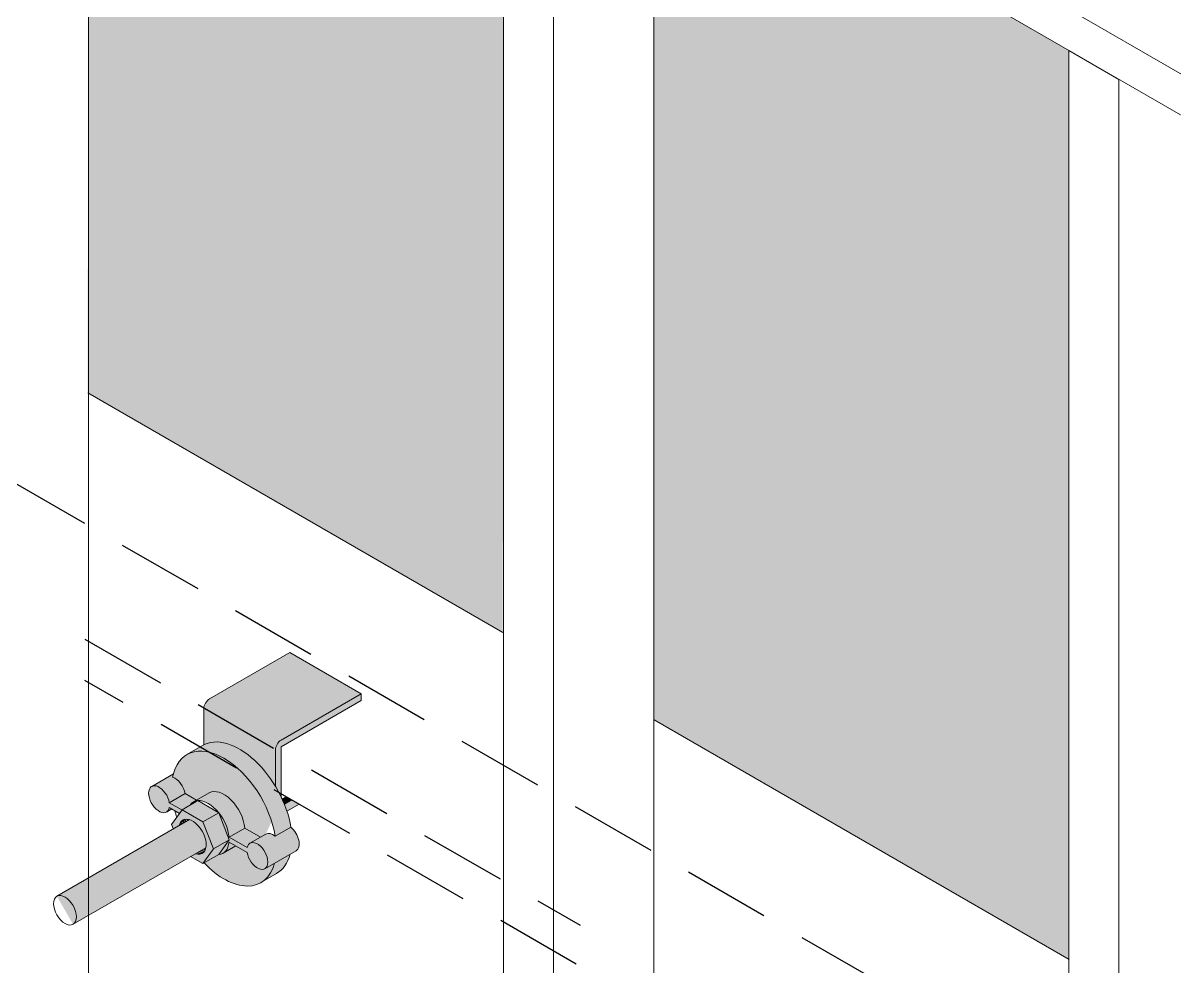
# Model space of a CAD drawing. Extents: x -23436 to 4767, y -4638 to 9755.
# Drawn here: x -15818.9 to -15734.9, y 8003.1 to 8071.8 of the extents above; entities that cross this region are included whole.
import ezdxf

# ---------------------------------------------------------------- set-up
doc = ezdxf.new("R2010")
doc.units = 0
doc.linetypes.add('CABLIN', pattern=[0.35, 0.25, -0.1])
doc.linetypes.add('HIDDEN', pattern=[9.524999999999995, 6.349999999999998, -3.174999999999998])
doc.layers.get('0').update_dxf_attribs({"lineweight": 13})
for name, color, linetype, lineweight in [('Demarcação 1', 252, 'Continuous', 9), ('Demarcação 2', 254, 'Continuous', 9), ('Madeira', 100, 'Continuous', 13)]:
    doc.layers.add(name, color=color, linetype=linetype, lineweight=lineweight)
doc.layers.add('Hachura', color=252, linetype='CABLIN')

msp = doc.modelspace()

# ---------------------------------------------------------------- hatches: boundary and pattern name
at = {"layer": 'Demarcação 1'}
h = msp.add_hatch(color=256, dxfattribs=at)
h.dxf.hatch_style = 1
h.set_gradient(color1=(132, 132, 132), tint=1, name='SPHERICAL')
edge = h.paths.add_edge_path()
edge.add_line((-15794.21540755206, 8022.955752410098), (-15799.42749163612, 8025.96495055911))
edge.add_line((-15799.42749163611, 8025.96495055911), (-15805.26502581055, 8022.594648632179))
edge.add_ellipse((-15805.26502581056, 8022.113176928353), major_axis=(-0.2948400000000002, -0.5106778601036084), ratio=0.5773502691896258, start_angle=224.9999999998697, end_angle=314.9999999999998)
edge.add_line((-15805.68199253721, 8021.872441076441), (-15805.68199253721, 8019.242033026807))
edge.add_ellipse((-15803.07595049518, 8014.529997592823), major_axis=(-2.693249999999998, 4.664845837484885), ratio=0.5773502691896261, start_angle=271.82644889274303, end_angle=358.1735511072676, ccw=False)
edge.add_line((-15800.4699084531, 8016.232834877826), (-15800.4699084531, 8018.965777141044))
edge.add_ellipse((-15800.05294172627, 8019.103978779356), major_axis=(0.2948400000000002, 0.5106778601036084), ratio=0.5773502691896258, start_angle=44.9999999999348, end_angle=134.9999999999675, ccw=False)
edge.add_line((-15800.05294172627, 8019.585450483166), (-15794.21540755194, 8022.955752410096))
h = msp.add_hatch(color=256, dxfattribs=at)
h.dxf.hatch_style = 1
h.set_gradient(color1=(132, 132, 132), tint=1, name='SPHERICAL')
edge = h.paths.add_edge_path()
edge.add_line((-15794.21540755206, 8022.474280706274), (-15794.21540755206, 8022.955752410098))
edge.add_line((-15794.21540755206, 8022.955752410098), (-15800.05294172627, 8019.585450483168))
edge.add_ellipse((-15800.05294172627, 8019.103978779356), major_axis=(0.2948400000000002, 0.5106778601036084), ratio=0.5773502691896258, start_angle=44.99999999993487, end_angle=134.9999999999675)
edge.add_line((-15800.4699084531, 8018.863242927373), (-15800.4699084531, 8016.232834877812))
edge.add_ellipse((-15803.07595049518, 8014.529997592823), major_axis=(-2.693249999999998, 4.664845837484885), ratio=0.5773502691896261, start_angle=262.4688479150752, end_angle=271.82644889274303, ccw=False)
edge.add_line((-15800.05294172627, 8015.460133742383), (-15800.05294172627, 8019.103978779358))
edge.add_line((-15800.05294172627, 8019.103978779356), (-15794.21540755194, 8022.474280706287))
h = msp.add_hatch(color=256, dxfattribs=at)
h.dxf.hatch_style = 1
h.set_gradient(color1=(132, 132, 132), tint=1, name='SPHERICAL')
edge = h.paths.add_edge_path()
edge.add_ellipse((-15804.21859969825, 8013.870288767852), major_axis=(2.693249999999998, -4.664845837484885), ratio=0.5773502691896261, start_angle=56.29308563726577, end_angle=180.0000000000022)
edge.add_ellipse((-15804.21859969825, 8013.870288767852), major_axis=(2.693249999999998, -4.664845837484885), ratio=0.5773502691896261, start_angle=180.0000000000022, end_angle=210.153771802942)
edge.add_ellipse((-15804.21859969825, 8013.870288767852), major_axis=(2.693249999999998, -4.664845837484885), ratio=0.5773502691896261, start_angle=210.153771802942, end_angle=213.7069143627306)
edge.add_ellipse((-15807.79890053432, 8015.937376419461), major_axis=(0.5386500000000001, -0.9329691674969761), ratio=0.577350269189626, start_angle=56.53695903280487, end_angle=146.7236510024918, ccw=False)
edge.add_line((-15807.0525252004, 8015.682378772748), (-15806.22084647113, 8015.202208834511))
edge.add_line((-15806.22084647112, 8015.202208834513), (-15805.1706331691, 8015.808549767115))
edge.add_ellipse((-15804.21859969825, 8013.870288767852), major_axis=(1.077299999999997, -1.86593833499395), ratio=0.577350269189626, start_angle=50.739170477262576, end_angle=180, ccw=False)
edge.add_line((-15802.70270422879, 8013.171008463876), (-15801.56324563482, 8012.51314173796))
edge.add_line((-15801.56324563482, 8012.51314173796), (-15801.05624117642, 8012.80586089853))
edge.add_ellipse((-15800.6382988619, 8011.803201116272), major_axis=(0.5386500000000001, -0.9329691674969761), ratio=0.577350269189626, start_angle=123.276348997522, end_angle=180, ccw=False)
h = msp.add_hatch(color=256, dxfattribs=at)
h.dxf.hatch_style = 1
h.set_gradient(color1=(132, 132, 132), tint=1, name='SPHERICAL')
edge = h.paths.add_edge_path()
edge.add_ellipse((-15803.07595049518, 8014.529997592823), major_axis=(-2.693249999999998, 4.664845837484885), ratio=0.5773502691896261, start_angle=271.826448892743, end_angle=358.1735511072677)
edge.add_ellipse((-15803.07595049518, 8014.529997592823), major_axis=(-2.693249999999998, 4.664845837484885), ratio=0.5773502691896261, start_angle=358.1735511072677, end_angle=360.0000000000026)
edge.add_line((-15805.76920049507, 8019.194843430363), (-15806.91184969803, 8018.535134605336))
edge.add_ellipse((-15804.21859969825, 8013.870288767852), major_axis=(2.693249999999998, -4.664845837484885), ratio=0.5773502691896261, start_angle=56.29308563726602, end_angle=180.0000000000024, ccw=False)
edge.add_line((-15800.48351446642, 8012.575098506146), (-15799.34086526323, 8013.234807331115))
edge.add_ellipse((-15803.07595049518, 8014.529997592823), major_axis=(-2.693249999999998, 4.664845837484885), ratio=0.5773502691896261, start_angle=236.2930856372657, end_angle=249.994809911856)
edge.add_ellipse((-15803.07595049518, 8014.529997592823), major_axis=(-2.693249999999998, 4.664845837484885), ratio=0.5773502691896261, start_angle=249.994809911856, end_angle=256.001000546177)
edge.add_ellipse((-15803.07595049518, 8014.529997592823), major_axis=(-2.693249999999998, 4.664845837484885), ratio=0.5773502691896261, start_angle=256.001000546177, end_angle=260.5320794259401)
edge.add_ellipse((-15803.07595049518, 8014.529997592823), major_axis=(-2.693249999999998, 4.664845837484885), ratio=0.5773502691896261, start_angle=260.5320794259401, end_angle=262.4688479150752)
edge.add_ellipse((-15803.07595049518, 8014.529997592823), major_axis=(-2.693249999999998, 4.664845837484885), ratio=0.5773502691896261, start_angle=262.4688479150752, end_angle=271.826448892743)
h = msp.add_hatch(color=256, dxfattribs=at)
h.dxf.hatch_style = 1
h.set_gradient(color1=(132, 132, 132), tint=1, name='SPHERICAL')
edge = h.paths.add_edge_path()
edge.add_ellipse((-15807.79890053432, 8015.937376419461), major_axis=(0.5386500000000001, -0.9329691674969761), ratio=0.577350269189626, start_angle=56.53695903280462, end_angle=146.7236510024917)
edge.add_ellipse((-15804.21859969825, 8013.870288767852), major_axis=(2.693249999999998, -4.664845837484885), ratio=0.5773502691896261, start_angle=210.1537718029421, end_angle=213.7069143627307, ccw=False)
edge.add_line((-15807.9002800721, 8017.122803806036), (-15809.48019973745, 8016.210636761971))
edge.add_ellipse((-15808.9415497374, 8015.277667594506), major_axis=(0.5386500000000001, -0.9329691674969761), ratio=0.577350269189626, start_angle=56.53695903281192, end_angle=180.0000000000038, ccw=False)
edge.add_line((-15808.19517440341, 8015.022669947779), (-15807.0525252004, 8015.682378772748))
h = msp.add_hatch(color=256, dxfattribs=at)
h.dxf.hatch_style = 1
h.set_gradient(color1=(132, 132, 132), tint=1, name='SPHERICAL')
edge = h.paths.add_edge_path()
edge.add_ellipse((-15808.9415497374, 8015.277667594506), major_axis=(0.5386500000000001, -0.9329691674969761), ratio=0.577350269189626, start_angle=56.53695903281176, end_angle=180.0000000000032)
edge.add_ellipse((-15808.9415497374, 8015.277667594506), major_axis=(0.5386500000000001, -0.9329691674969761), ratio=0.577350269189626, start_angle=180.0000000000032, end_angle=360.0000000000787)
edge.add_ellipse((-15808.9415497374, 8015.277667594506), major_axis=(0.5386500000000001, -0.9329691674969761), ratio=0.577350269189626, start_angle=360.0000000000787, end_angle=393.4630409671884)
edge.add_line((-15808.19517440341, 8014.670825241148), (-15807.45568272679, 8014.243879522517))
edge.add_line((-15807.45568272679, 8014.243879522517), (-15807.27976037339, 8014.494155411143))
edge.add_line((-15807.27976037339, 8014.49415541113), (-15808.19517440347, 8015.022669947781))
h = msp.add_hatch(color=256, dxfattribs=at)
h.dxf.hatch_style = 1
h.set_gradient(color1=(132, 132, 132), tint=1, name='SPHERICAL')
edge = h.paths.add_edge_path()
edge.add_line((-15807.0525252004, 8015.682378772748), (-15808.19517440347, 8015.022669947779))
edge.add_line((-15808.19517440341, 8015.022669947779), (-15807.27976037327, 8014.494155411128))
edge.add_line((-15807.27976037339, 8014.49415541113), (-15807.26566423969, 8014.514209271963))
edge.add_line((-15807.26566423975, 8014.514209271962), (-15806.68066655121, 8014.851957844876))
edge.add_ellipse((-15805.36124890133, 8013.210579942926), major_axis=(1.077299999999997, -1.86593833499395), ratio=0.577350269189626, start_angle=179.9999999999906, end_angle=194.9999999998853, ccw=False)
edge.add_line((-15806.43854890122, 8015.076518277872), (-15806.22084647113, 8015.202208834498))
edge.add_line((-15806.22084647112, 8015.202208834513), (-15807.0525252004, 8015.68237877275))
h = msp.add_hatch(color=256, dxfattribs=at)
h.dxf.hatch_style = 1
h.set_gradient(color1=(132, 132, 132), tint=1, name='SPHERICAL')
edge = h.paths.add_edge_path()
edge.add_ellipse((-15804.21859969825, 8013.870288767852), major_axis=(1.077299999999997, -1.86593833499395), ratio=0.577350269189626, start_angle=50.73917047726242, end_angle=180)
edge.add_line((-15805.29589969814, 8015.736227102854), (-15806.43854890121, 8015.07651827787))
edge.add_ellipse((-15805.36124890133, 8013.210579942926), major_axis=(1.077299999999997, -1.86593833499395), ratio=0.577350269189626, start_angle=165.000000000028, end_angle=179.9999999999906, ccw=False)
edge.add_ellipse((-15805.36124890133, 8013.210579942926), major_axis=(1.077299999999997, -1.86593833499395), ratio=0.577350269189626, start_angle=104.99999999997371, end_angle=165.000000000028, ccw=False)
edge.add_ellipse((-15805.36124890133, 8013.210579942926), major_axis=(1.077299999999997, -1.86593833499395), ratio=0.577350269189626, start_angle=50.739170477262576, end_angle=104.99999999997371, ccw=False)
edge.add_line((-15803.84535343186, 8012.511299638909), (-15802.70270422879, 8013.171008463878))
h = msp.add_hatch(color=256, dxfattribs=at)
h.dxf.hatch_style = 1
h.set_gradient(color1=(132, 132, 132), tint=1, name='SPHERICAL')
edge = h.paths.add_edge_path()
edge.add_line((-15799.27112911372, 8015.22211316711), (-15799.68809584055, 8015.462849019008))
edge.add_line((-15799.68809584049, 8015.46284901901), (-15799.97636118809, 8015.296418942949))
edge.add_ellipse((-15803.07595049518, 8014.529997592823), major_axis=(-2.693249999999998, 4.664845837484885), ratio=0.5773502691896261, start_angle=256.0010005461772, end_angle=260.5320794259402, ccw=False)
edge.add_line((-15799.8111796422, 8014.910314849114), (-15799.27112911372, 8015.222113167112))
h = msp.add_hatch(color=256, dxfattribs=at)
h.dxf.hatch_style = 1
h.set_gradient(color1=(132, 132, 132), tint=1, name='SPHERICAL')
edge = h.paths.add_edge_path()
edge.add_line((-15798.73140013472, 8014.910500495784), (-15799.27112911372, 8015.222113167112))
edge.add_line((-15799.27112911372, 8015.22211316711), (-15799.8111796422, 8014.910314849112))
edge.add_ellipse((-15803.07595049518, 8014.529997592823), major_axis=(-2.693249999999998, 4.664845837484885), ratio=0.5773502691896261, start_angle=249.99480991185618, end_angle=256.0010005461772, ccw=False)
edge.add_line((-15799.6238317958, 8014.395254836099), (-15798.73140013472, 8014.910500495784))
h = msp.add_hatch(color=256, dxfattribs=at)
h.dxf.hatch_style = 1
h.set_gradient(color1=(132, 132, 132), tint=1, name='SPHERICAL')
h.paths.add_polyline_path([(-15806.1230150365, 8015.173918096933), (-15807.26566423975, 8014.514209271962), (-15805.74213196882, 8013.634597505357), (-15804.59948276581, 8014.294306330325)])
h = msp.add_hatch(color=256, dxfattribs=at)
h.dxf.hatch_style = 1
h.set_gradient(color1=(132, 132, 132), tint=1, name='SPHERICAL')
edge = h.paths.add_edge_path()
edge.add_ellipse((-15806.50389810428, 8012.550871117885), major_axis=(-0.7002450000000012, 1.21285991774607), ratio=0.577350269189626, start_angle=212.6368975035515, end_angle=327.3631024963468)
edge.add_line((-15806.71592673378, 8013.79026395851), (-15816.38311566038, 8008.208909829469))
edge.add_ellipse((-15815.79343566017, 8007.187554109318), major_axis=(0.5896800000000003, -1.021355720207216), ratio=0.5773502691896255, start_angle=0, end_angle=179.9999999999757, ccw=False)
edge.add_ellipse((-15815.79343566017, 8007.187554109318), major_axis=(0.5896800000000003, -1.021355720207216), ratio=0.5773502691896255, start_angle=179.9999999999754, end_angle=359.9999999999752)
edge.add_line((-15815.20375566032, 8006.166198389052), (-15805.53656673383, 8011.747552518093))
h = msp.add_hatch(color=256, dxfattribs=at)
h.dxf.hatch_style = 1
h.set_gradient(color1=(132, 132, 132), tint=1, name='SPHERICAL')
edge = h.paths.add_edge_path()
edge.add_line((-15804.98036583348, 8011.671259351295), (-15805.74213196882, 8013.634597505357))
edge.add_line((-15805.74213196882, 8013.634597505357), (-15807.26566423974, 8014.514209271963))
edge.add_line((-15807.26566423975, 8014.514209271962), (-15807.27976037333, 8014.494155411128))
edge.add_line((-15807.27976037339, 8014.49415541113), (-15807.45568272656, 8014.243879522504))
edge.add_line((-15807.45568272679, 8014.243879522517), (-15808.02743037497, 8013.430482884578))
edge.add_line((-15808.02743037503, 8013.43048288458), (-15807.90145458058, 8013.105799136976))
edge.add_line((-15807.90145458058, 8013.105799136974), (-15807.47122947468, 8013.354189717691))
edge.add_ellipse((-15806.50389810428, 8012.550871117885), major_axis=(-0.7002450000000012, 1.21285991774607), ratio=0.577350269189626, start_angle=355.3200786188029, end_angle=392.6368975035609, ccw=False)
edge.add_ellipse((-15806.50389810428, 8012.550871117885), major_axis=(-0.7002450000000012, 1.21285991774607), ratio=0.577350269189626, start_angle=349.02533610992566, end_angle=355.3200786188029, ccw=False)
edge.add_ellipse((-15806.50389810428, 8012.550871117885), major_axis=(-0.7002450000000012, 1.21285991774607), ratio=0.577350269189626, start_angle=342.5928085264702, end_angle=349.02533610992566, ccw=False)
edge.add_ellipse((-15806.50389810428, 8012.550871117885), major_axis=(-0.7002450000000012, 1.21285991774607), ratio=0.577350269189626, start_angle=335.92411531679977, end_angle=342.5928085264702, ccw=False)
edge.add_ellipse((-15806.50389810428, 8012.550871117885), major_axis=(-0.7002450000000012, 1.21285991774607), ratio=0.577350269189626, start_angle=328.8867134268062, end_angle=335.92411531679977, ccw=False)
edge.add_line((-15806.71466719346, 8013.790991154427), (-15806.71592673367, 8013.790263958639))
edge.add_ellipse((-15806.50389810428, 8012.550871117885), major_axis=(-0.7002450000000012, 1.21285991774607), ratio=0.577350269189626, start_angle=212.6368975035226, end_angle=327.36310249634704, ccw=False)
edge.add_ellipse((-15805.78022027561, 8012.968686707085), major_axis=(-0.7002450000000012, 1.21285991774607), ratio=0.577350269189626, start_angle=147.3631024964392, end_angle=148.8867134268343, ccw=False)
edge.add_ellipse((-15806.50389810428, 8012.550871117885), major_axis=(-0.7002450000000012, 1.21285991774607), ratio=0.577350269189626, start_angle=204.0758846831674, end_angle=211.1132865732151, ccw=False)
edge.add_ellipse((-15806.50389810428, 8012.550871117885), major_axis=(-0.7002450000000012, 1.21285991774607), ratio=0.577350269189626, start_angle=197.407191473494, end_angle=204.0758846831674, ccw=False)
edge.add_ellipse((-15806.50389810428, 8012.550871117885), major_axis=(-0.7002450000000012, 1.21285991774607), ratio=0.577350269189626, start_angle=190.974663889962, end_angle=197.407191473494, ccw=False)
edge.add_ellipse((-15806.50389810428, 8012.550871117885), major_axis=(-0.7002450000000012, 1.21285991774607), ratio=0.577350269189626, start_angle=184.679921381206, end_angle=190.974663889962, ccw=False)
edge.add_ellipse((-15806.50389810428, 8012.550871117885), major_axis=(-0.7002450000000012, 1.21285991774607), ratio=0.577350269189626, start_angle=147.3631024964392, end_angle=184.679921381206, ccw=False)
edge.add_line((-15806.29186947467, 8011.31147827729), (-15806.64395575427, 8011.10820116906))
edge.add_line((-15806.6439557541, 8011.108201169061), (-15805.74213196877, 8010.587532963824))
edge.add_line((-15805.74213196882, 8010.587532963822), (-15804.98036583348, 8011.671259351293))
h = msp.add_hatch(color=256, dxfattribs=at)
h.dxf.hatch_style = 1
h.set_gradient(color1=(132, 132, 132), tint=1, name='SPHERICAL')
h.paths.add_polyline_path([(-15804.59948276581, 8014.294306330325), (-15805.74213196882, 8013.634597505357), (-15804.98036583348, 8011.671259351295), (-15803.83771663029, 8012.330968176262)])
h = msp.add_hatch(color=256, dxfattribs=at)
h.dxf.hatch_style = 1
h.set_gradient(color1=(132, 132, 132), tint=1, name='SPHERICAL')
edge = h.paths.add_edge_path()
edge.add_ellipse((-15801.78094806491, 8011.143492291305), major_axis=(0.5386500000000001, -0.9329691674969761), ratio=0.577350269189626, start_angle=360.0000000000039, end_angle=540.0000000000034)
edge.add_ellipse((-15801.78094806491, 8011.143492291305), major_axis=(0.5386500000000001, -0.9329691674969761), ratio=0.577350269189626, start_angle=180.0000000000032, end_angle=213.4630409671917)
edge.add_line((-15802.52732339895, 8011.750334644648), (-15803.84535343192, 8012.511299638909))
edge.add_ellipse((-15805.36124890133, 8013.210579942926), major_axis=(1.077299999999997, -1.86593833499395), ratio=0.577350269189626, start_angle=50.73917047726242, end_angle=104.9999999999737)
edge.add_line((-15804.59948276581, 8014.294306330325), (-15803.83771663029, 8012.330968176248))
edge.add_line((-15803.83771663029, 8012.330968176262), (-15804.59948276581, 8011.247241788791))
edge.add_ellipse((-15805.36124890133, 8013.210579942926), major_axis=(1.077299999999997, -1.86593833499395), ratio=0.577350269189626, start_angle=345.000000000011, end_angle=360.0000000000275)
edge.add_ellipse((-15805.36124890133, 8013.210579942926), major_axis=(1.077299999999997, -1.86593833499395), ratio=0.577350269189626, start_angle=360.0000000000275, end_angle=399.2608295227375)
edge.add_line((-15803.84535343186, 8012.159454932204), (-15802.52732339889, 8011.398489937957))
edge.add_ellipse((-15801.78094806491, 8011.143492291305), major_axis=(0.5386500000000001, -0.9329691674969761), ratio=0.577350269189626, start_angle=236.5369590328082, end_angle=360.0000000000039)
h = msp.add_hatch(color=256, dxfattribs=at)
h.dxf.hatch_style = 1
h.set_gradient(color1=(132, 132, 132), tint=1, name='SPHERICAL')
edge = h.paths.add_edge_path(flags=17)
edge.add_line((-15802.70270422879, 8013.171008463876), (-15803.84535343186, 8012.511299638907))
edge.add_line((-15803.84535343186, 8012.511299638909), (-15802.52732339889, 8011.750334644648))
edge.add_ellipse((-15801.78094806491, 8011.143492291305), major_axis=(0.5386500000000001, -0.9329691674969761), ratio=0.577350269189626, start_angle=540.0000000000032, end_angle=573.4630409671917, ccw=False)
edge.add_line((-15802.31959806503, 8012.076461458841), (-15801.56324563482, 8012.51314173796))
edge.add_line((-15801.56324563482, 8012.51314173796), (-15802.70270422879, 8013.171008463876))
h = msp.add_hatch(color=256, dxfattribs=at)
h.dxf.hatch_style = 1
h.set_gradient(color1=(132, 132, 132), tint=1, name='SPHERICAL')
edge = h.paths.add_edge_path()
edge.add_ellipse((-15799.49564965894, 8012.462909941258), major_axis=(0.5386500000000001, -0.9329691674969761), ratio=0.577350269189626, start_angle=-2.518090105059784e-11, end_angle=123.276348997522)
edge.add_line((-15799.34086526323, 8013.234807331117), (-15800.48351446642, 8012.575098506148))
edge.add_ellipse((-15800.6382988619, 8011.803201116272), major_axis=(0.5386500000000001, -0.9329691674969761), ratio=0.577350269189626, start_angle=123.276348997522, end_angle=180)
edge.add_line((-15801.1769488619, 8012.736170283752), (-15802.31959806485, 8012.076461458841))
edge.add_ellipse((-15801.78094806491, 8011.143492291305), major_axis=(0.5386500000000001, -0.9329691674969761), ratio=0.577350269189626, start_angle=360.0000000000037, end_angle=540.0000000000032, ccw=False)
edge.add_line((-15801.19705305392, 8010.236645343146), (-15800.53691932412, 8010.617773729711))
edge.add_line((-15800.53691932411, 8010.617773729711), (-15798.95699965899, 8011.529940773777))
h = msp.add_hatch(color=256, dxfattribs=at)
h.dxf.hatch_style = 1
h.set_gradient(color1=(132, 132, 132), tint=1, name='SPHERICAL')
h.paths.add_polyline_path([(-15803.83771663029, 8012.330968176262), (-15804.98036583348, 8011.671259351295), (-15805.74213196882, 8010.587532963822), (-15804.59948276581, 8011.247241788791)])
h = msp.add_hatch(color=256, dxfattribs=at)
h.dxf.hatch_style = 1
h.set_gradient(color1=(132, 132, 132), tint=1, name='SPHERICAL')
edge = h.paths.add_edge_path()
edge.add_line((-15803.35900212822, 8011.878659876253), (-15803.84535343186, 8012.159454932189))
edge.add_ellipse((-15805.36124890133, 8013.210579942926), major_axis=(1.077299999999997, -1.86593833499395), ratio=0.577350269189626, start_angle=360.0000000000275, end_angle=399.26082952273765, ccw=False)
edge.add_line((-15804.28394890121, 8011.344641607851), (-15803.35900212823, 8011.878659876253))
h = msp.add_hatch(color=256, dxfattribs=at)
h.dxf.hatch_style = 1
h.set_gradient(color1=(132, 132, 132), tint=1, name='SPHERICAL')
edge = h.paths.add_edge_path()
edge.add_ellipse((-15803.07595049518, 8014.529997592823), major_axis=(-2.693249999999998, 4.664845837484885), ratio=0.5773502691896261, start_angle=179.9999999999974, end_angle=210.153771802964)
edge.add_line((-15799.39427012122, 8011.277482554682), (-15800.53691932418, 8010.617773729713))
edge.add_ellipse((-15804.21859969825, 8013.870288767852), major_axis=(2.693249999999998, -4.664845837484885), ratio=0.5773502691896261, start_angle=360.0000000000268, end_angle=390.15377180296554, ccw=False)
edge.add_line((-15801.52534969824, 8009.205442930428), (-15800.38270049511, 8009.865151755455))
h = msp.add_hatch(color=256, dxfattribs=at)
h.dxf.hatch_style = 1
h.set_gradient(color1=(132, 132, 132), tint=1, name='SPHERICAL')
edge = h.paths.add_edge_path()
edge.add_ellipse((-15801.78094806491, 8011.143492291305), major_axis=(0.5386500000000001, -0.9329691674969761), ratio=0.577350269189626, start_angle=236.53695903280828, end_angle=360.0000000000037, ccw=False)
edge.add_line((-15802.52732339895, 8011.398489937957), (-15803.35900212822, 8011.878659876267))
edge.add_line((-15803.35900212822, 8011.878659876253), (-15804.28394890121, 8011.344641607851))
edge.add_ellipse((-15805.36124890133, 8013.210579942926), major_axis=(1.077299999999997, -1.86593833499395), ratio=0.577350269189626, start_angle=345.0000000000109, end_angle=360.0000000000275, ccw=False)
edge.add_line((-15804.59948276581, 8011.247241788791), (-15805.66211007301, 8010.633733627008))
edge.add_ellipse((-15804.21859969825, 8013.870288767852), major_axis=(2.693249999999998, -4.664845837484885), ratio=0.5773502691896261, start_angle=292.7288384360598, end_angle=360.0000000000268)
edge.add_ellipse((-15804.21859969825, 8013.870288767852), major_axis=(2.693249999999998, -4.664845837484885), ratio=0.5773502691896261, start_angle=360.0000000000268, end_angle=390.1537718029654)
edge.add_line((-15800.53691932411, 8010.617773729711), (-15801.24229806491, 8010.210523123824))
h = msp.add_hatch(color=256, dxfattribs=at)
h.dxf.hatch_style = 1
h.set_gradient(color1=(132, 132, 132), tint=1, name='SPHERICAL')
edge = h.paths.add_edge_path()
edge.add_ellipse((-15815.79343566017, 8007.187554109318), major_axis=(0.5896800000000003, -1.021355720207216), ratio=0.5773502691896255, start_angle=0, end_angle=179.9999999999754)
edge.add_ellipse((-15815.79343566017, 8007.187554109318), major_axis=(0.5896800000000003, -1.021355720207216), ratio=0.5773502691896255, start_angle=179.9999999999754, end_angle=359.9999999999752)
at = {"layer": 'Demarcação 2'}
h = msp.add_hatch(color=256, dxfattribs=at)
h.dxf.hatch_style = 1
h.paths.add_polyline_path([(-15814.13823046394, 8044.870025176759), (-15783.90814277621, 8027.416675912478), (-15783.85249196864, 8093.586905182048), (-15814.08257965631, 8111.04025444627)])
h = msp.add_hatch(color=256, dxfattribs=at)
h.dxf.hatch_style = 1
h.paths.add_polyline_path([(-15742.67702770394, 8069.814239804866), (-15772.90711539178, 8087.267589069088), (-15772.89091662409, 8021.055877428067), (-15742.66082893619, 8003.602528163872)])

# ---------------------------------------------------------------- linework, layer by layer
at = {"extrusion": (-1e-16, 0.8164965809277258, 0.577350269189626)}
for p, q in [((-15805.26502581056, 8022.594648632183), (-15799.42749163611, 8025.964950559113)), ((-15794.21540755206, 8022.955752410102), (-15799.42749163611, 8025.964950559113)), ((-15794.21540755206, 8022.955752410102), (-15800.05294172627, 8019.585450483171)), ((-15794.21540755206, 8022.474280706278), (-15794.21540755206, 8022.955752410102)), ((-15800.05294172627, 8019.10397877936), (-15794.21540755206, 8022.474280706278)), ((-15805.68199253721, 8019.242033026825), (-15805.68199253721, 8021.872441076446)), ((-15806.91184969804, 8018.535134605339), (-15805.76920049507, 8019.194843430369)), ((-15800.4699084531, 8016.23283487783), (-15800.4699084531, 8018.863242927448)), ((-15800.05294172627, 8015.460133742386), (-15800.05294172627, 8019.10397877936)), ((-15809.4801997374, 8016.210636761974), (-15807.9002800721, 8017.12280380604)), ((-15808.19517440341, 8015.022669947783), (-15807.0525252004, 8015.682378772752)), ((-15807.0525252004, 8015.682378772752), (-15806.22084647112, 8015.202208834517)), ((-15806.43854890122, 8015.076518277876), (-15805.29589969814, 8015.736227102858)), ((-15799.68809584049, 8015.462849019013), (-15799.97636118809, 8015.296418942951)), ((-15808.40289973751, 8014.344698426959), (-15808.01660296459, 8014.567726972809)), ((-15808.19517440341, 8015.022669947783), (-15807.27976037339, 8014.494155411134)), ((-15808.19517440341, 8014.670825241152), (-15807.45568272679, 8014.243879522521)), ((-15807.26566423975, 8014.514209271965), (-15806.1230150365, 8015.173918096936)), ((-15806.1230150365, 8015.173918096936), (-15804.59948276581, 8014.294306330328)), ((-15799.8111796422, 8014.910314849118), (-15799.27112911372, 8015.222113167114)), ((-15799.6238317958, 8014.395254836103), (-15798.73140013472, 8014.910500495787)), ((-15806.71592673378, 8013.790263958514), (-15816.38311566038, 8008.208909829456)), ((-15808.02743037503, 8013.430482884583), (-15807.26566423975, 8014.514209271965)), ((-15807.26566423975, 8014.514209271965), (-15805.74213196882, 8013.634597505361)), ((-15805.74213196882, 8013.634597505361), (-15804.59948276581, 8014.294306330328)), ((-15804.59948276581, 8014.294306330328), (-15803.83771663029, 8012.330968176266)), ((-15807.90145458058, 8013.105799136978), (-15808.02743037503, 8013.430482884583)), ((-15805.74213196882, 8013.634597505361), (-15804.98036583348, 8011.671259351298)), ((-15803.84535343186, 8012.511299638913), (-15802.70270422879, 8013.17100846388)), ((-15802.70270422879, 8013.17100846388), (-15801.56324563482, 8012.513141737963)), ((-15799.34086526323, 8013.23480733112), (-15800.48351446642, 8012.57509850615)), ((-15804.98036583348, 8011.671259351298), (-15803.83771663029, 8012.330968176266)), ((-15803.83771663029, 8012.330968176266), (-15804.59948276581, 8011.247241788795)), ((-15803.84535343186, 8012.511299638913), (-15802.52732339895, 8011.750334644652)), ((-15803.84535343186, 8012.159454932207), (-15802.52732339895, 8011.398489937961)), ((-15802.31959806503, 8012.076461458844), (-15801.1769488619, 8012.736170283886)), ((-15805.53656673383, 8011.747552518096), (-15815.20375566032, 8006.166198389055)), ((-15804.98036583348, 8011.671259351298), (-15805.74213196882, 8010.587532963826)), ((-15805.74213196882, 8010.587532963826), (-15804.59948276581, 8011.247241788795)), ((-15804.28394890121, 8011.344641607855), (-15803.35900212822, 8011.878659876256)), ((-15801.24229806491, 8010.210523123829), (-15798.956999659, 8011.529940773782)), ((-15805.74213196882, 8010.587532963826), (-15806.6439557541, 8011.108201169065)), ((-15801.52534969824, 8009.205442930432), (-15800.38270049505, 8009.865151755457))]:
    msp.add_line(p, q, dxfattribs=at)
for centre, major_axis, ratio, start_param, end_param in [((-15805.26502581055, 8022.113176928357), (-0.2948399999999996, -0.5106778601036079), 0.577350269189626, 3.926990816984967, 5.497787143782136), ((-15803.07595049518, 8014.529997592825), (-2.693249999999998, 4.664845837484878), 0.5773502691896261, 4.124092344067211, 6.283185307179627), ((-15804.21859969825, 8013.870288767856), (2.693249999999998, -4.664845837484878), 0.5773502691896261, 0.9824996904774184, 3.729889289907212), ((-15800.05294172627, 8019.10397877936), (0.2948399999999996, 0.5106778601036079), 0.577350269189626, 0.7853981633963116, 2.356194490191775), ((-15808.94154973739, 8015.27766759451), (0.5386499999999992, -0.9329691674969739), 0.577350269189626, 0.986756084187714, 6.867225549786768), ((-15807.79890053432, 8015.937376419464), (0.5386499999999992, -0.9329691674969739), 0.577350269189626, 0.9867560841875896, 2.56081080054056), ((-15804.21859969825, 8013.870288767856), (1.077299999999995, -1.865938334993951), 0.577350269189626, 0.8855655845589316, 3.141592653589792), ((-15805.36124890133, 8013.21057994293), (1.077299999999995, -1.865938334993951), 0.577350269189626, 2.879793265791125, 3.403392041386938), ((-15805.36124890133, 8013.21057994293), (1.077299999999995, -1.865938334993951), 0.577350269189626, 1.83259571459358, 2.879793265791125), ((-15804.21859969825, 8013.870288767856), (2.693249999999998, -4.664845837484878), 0.5773502691896261, 4.273907714514356, 4.372511808277698), ((-15806.50389810428, 8012.550871117888), (-0.7002449999999951, 1.21285991774606), 0.577350269189626, 2.571971334516736, 6.852806626252642), ((-15806.38963318399, 8012.616842000385), (-0.7002449999999951, 1.21285991774606), 0.577350269189626, 0.0816800368335862, 0.5696213190730559), ((-15806.23727995691, 8012.704803177086), (0.7002449999999951, -1.21285991774606), 0.577350269189626, 3.333136672768707, 3.711213972662897), ((-15806.08492672983, 8012.792764353744), (-0.7002449999999951, 1.21285991774606), 0.577350269189626, 0.3038128047376282, 0.5696213190730047), ((-15805.93257350275, 8012.880725530387), (0.7002449999999951, -1.21285991774606), 0.577350269189626, 3.561796111641442, 3.711213972662897), ((-15805.78022027561, 8012.968686707089), (-0.7002449999999951, 1.21285991774606), 0.577350269189626, 0.5430292918183452, 0.5696213190731072), ((-15805.36124890133, 8013.21057994293), (1.077299999999995, -1.865938334993951), 0.577350269189626, 0.8855655845589316, 1.83259571459358), ((-15799.49564965894, 8012.46290994126), (0.5386499999999992, -0.9329691674969739), 0.577350269189626, -4.395e-13, 2.151578179844368), ((-15805.36124890133, 8013.21057994293), (1.077299999999995, -1.865938334993951), 0.577350269189626, 6.021385919380628, 6.968416049415553), ((-15801.78094806491, 8011.143492291307), (0.5386499999999992, -0.9329691674969739), 0.577350269189626, 4.128348737777444, 10.00881820337662), ((-15800.6382988619, 8011.803201116276), (0.5386499999999992, -0.9329691674969739), 0.577350269189626, 2.151578179844368, 3.141592653589792), ((-15806.38963318399, 8012.616842000385), (-0.7002449999999951, 1.21285991774606), 0.577350269189626, 2.571971334516502, 3.059912616755841), ((-15806.23727995691, 8012.704803177086), (0.7002449999999951, -1.21285991774606), 0.577350269189626, 5.713563988106526, 6.091641288000075), ((-15806.08492672983, 8012.792764353744), (-0.7002449999999951, 1.21285991774606), 0.577350269189626, 2.571971334516736, 2.837779848851944), ((-15805.93257350275, 8012.880725530387), (0.7002449999999951, -1.21285991774606), 0.577350269189626, 5.713563988106526, 5.862981849127713), ((-15805.78022027561, 8012.968686707089), (-0.7002449999999951, 1.21285991774606), 0.577350269189626, 2.571971334516736, 2.598563361771502), ((-15803.07595049518, 8014.529997592825), (-2.693249999999998, 4.664845837484878), 0.5773502691896261, 3.141592653589748, 3.667875253446552), ((-15804.21859969825, 8013.870288767856), (2.693249999999998, -4.664845837484878), 0.5773502691896261, 5.109082046247772, 6.809467907036361)]:
    msp.add_ellipse(centre, major_axis=major_axis, ratio=ratio, start_param=start_param, end_param=end_param)
msp.add_ellipse((-15815.79343566017, 8007.187554109321), major_axis=(0.5896799999999995, -1.021355720207214), ratio=0.577350269189626)
at = {"layer": 'Hachura', "linetype": 'HIDDEN', "extrusion": (-1e-16, 0.8164965809277258, 0.577350269189626)}
for p, q in [((-15828.12549963143, 8043.3161447191), (-15640.71005718478, 7935.111788572254)), ((-15814.34318386051, 8026.933166181543), (-15778.27264829805, 8006.107832764614)), ((-15778.55421959619, 8003.261199880322), (-15814.34318386051, 8023.923968032546))]:
    msp.add_line(p, q, dxfattribs=at)
at = {"layer": 'Madeira', "extrusion": (-1e-16, 0.8164965809277258, 0.577350269189626)}
for p, q in [((-15825.02795623311, 8120.368768708247), (-15656.67764031594, 8023.171668495261)), ((-15656.67764031594, 8020.162470346175), (-15825.02795623311, 8117.359570559176)), ((-15814.08257965631, 7982.136599168723), (-15814.08257965631, 8111.040254446274)), ((-15783.85249196864, 7956.257495087328), (-15783.85249196864, 8093.586905182052)), ((-15780.20403310957, 7954.151056382983), (-15780.20403310957, 8091.480466477753)), ((-15772.90711539178, 7958.36393379157), (-15772.90711539178, 8087.267589069093)), ((-15742.67702770394, 8069.814239804871), (-15739.02856884499, 8067.707801100571)), ((-15742.67702770394, 7932.484829710058), (-15742.67702770394, 8069.814239804871)), ((-15739.02856884487, 7930.378391005743), (-15739.02856884499, 8067.707801100571)), ((-15783.90814277598, 8027.416675912484), (-15814.13823046394, 8044.870025176762)), ((-15742.66082893619, 8003.602528163876), (-15772.89091662409, 8021.055877428071))]:
    msp.add_line(p, q, dxfattribs=at)

doc.saveas('drawing.dxf')
